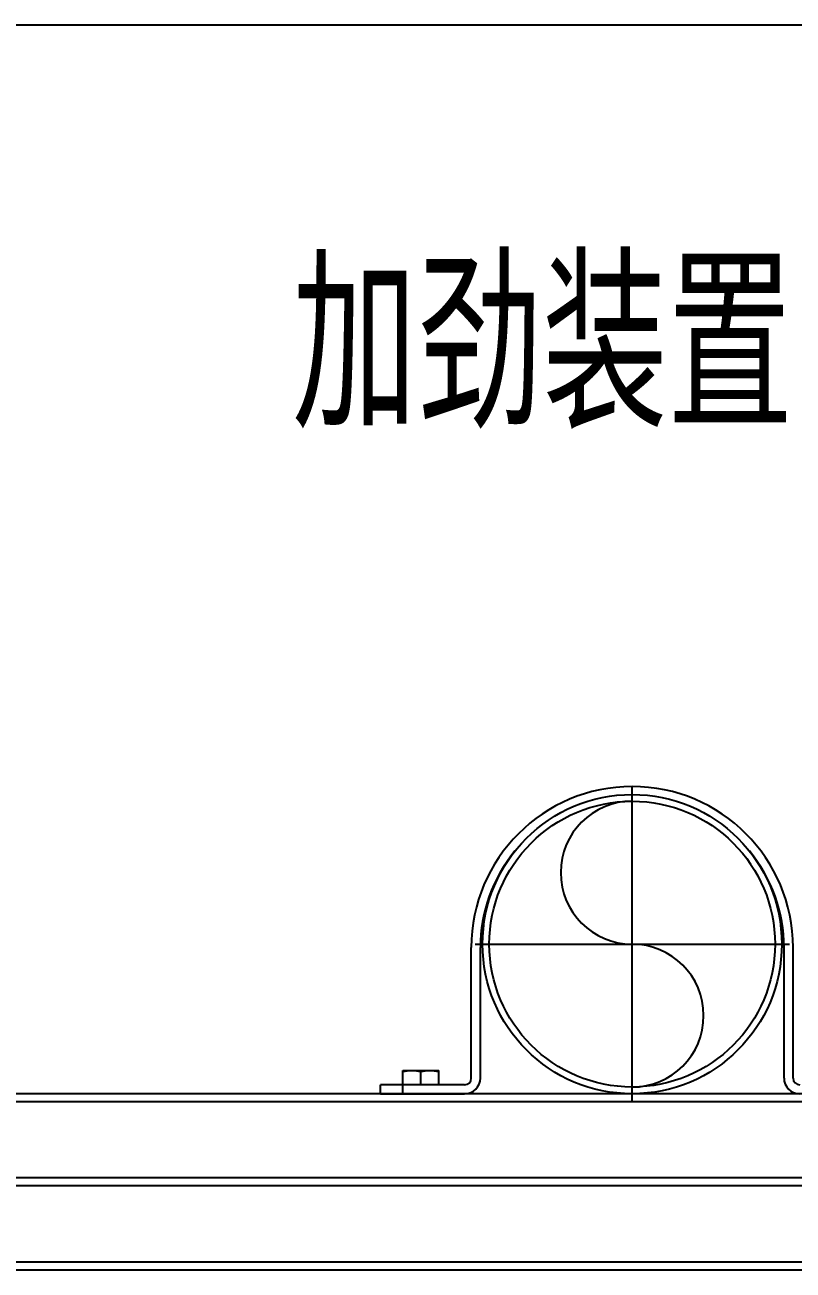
# Model space of a CAD drawing. Header units: inches. Extents: x -1293886 to -986005, y -15154 to 203628.
# Drawn here: x -1240600 to -1239434, y 86047 to 87937 of the extents above; entities that cross this region are included whole.
import ezdxf

# ---------------------------------------------------------------- set-up
doc = ezdxf.new("R2010")
doc.units = ezdxf.units.IN
doc.header["$LTSCALE"] = 100
doc.header["$MEASUREMENT"] = 0
doc.layers.add('W_DIM', color=4, linetype='Continuous')
doc.styles.get("Standard").update_dxf_attribs({"font": 'txt.shx', "bigfont": 'bzhz.shx'})

# ---------------------------------------------------------------- blocks, each defined once
blk = doc.blocks.new('1111')
at = {"layer": 'W_DIM', "color": 7}
for p, q in [((-2283465.1, 1712437.5), (-2275933.7, 1712437.5)), ((-2279163.6, 1710803.9), (-2279163.6, 1711281.1)), ((-2279407.8, 1710839.2), (-2279407.8, 1711037.4)), ((-2279402.2, 1711042.5), (-2278925, 1711042.5)), ((-2279394.2, 1711037.4), (-2279394.2, 1710839.2)), ((-2278933.1, 1710839.2), (-2278933.1, 1711037.4)), ((-2278919.5, 1711037.4), (-2278919.5, 1710839.2)), ((-2279511.8, 1710850.8), (-2279457.2, 1710850.8)), ((-2279511.8, 1710829), (-2279511.8, 1710850.8)), ((-2279484.5, 1710829), (-2279484.5, 1710849.3)), ((-2279457.2, 1710829), (-2279457.2, 1710850.8)), ((-2279418, 1710829), (-2279545.8, 1710829)), ((-2279545.8, 1710815.4), (-2279545.8, 1710829)), ((-2279511.8, 1710815.4), (-2279511.8, 1710829)), ((-2278614.8, 1710815.4), (-2280926.3, 1710815.4)), ((-2278614.8, 1710803.4), (-2280926.3, 1710803.4)), ((-2279545.8, 1710815.4), (-2279418, 1710815.4)), ((-2278362.5, 1710687.6), (-2281178.5, 1710687.6)), ((-2278362.5, 1710675.6), (-2281178.5, 1710675.6)), ((-2278601.2, 1710559.8), (-2280940, 1710559.8)), ((-2278601.2, 1710547.8), (-2280940, 1710547.8))]:
    blk.add_line(p, q, dxfattribs=at)
for radius in [227.1, 216.9]:
    blk.add_circle((-2279163.6, 1711042.5), radius, dxfattribs=at)
for centre, radius, start, end in [((-2279163.6, 1711037.4), 244.2, 0, 180), ((-2279163.6, 1711151), 108.5, 90, 270), ((-2279163.6, 1711037.4), 230.5, 140.5165, 180), ((-2279163.6, 1711037.4), 230.5, 0, 39.4835), ((-2279163.6, 1710934), 108.5, 270, 90), ((-2279418, 1710839.2), 23.9, 270, 0), ((-2279418, 1710839.2), 10.2, 270, 0), ((-2278909.2, 1710839.2), 23.9, 180, 270), ((-2278909.2, 1710839.2), 10.2, 180, 270)]:
    blk.add_arc(centre, radius, start, end, dxfattribs=at)
for points in [[(-2279511.8, 1710849.3), (-2279507.3, 1710850.2), (-2279502.7, 1710850.8), (-2279498.1, 1710850.8)], [(-2279498.1, 1710850.8), (-2279493.5, 1710850.8), (-2279489, 1710850.2), (-2279484.5, 1710849.3)], [(-2279484.5, 1710849.3), (-2279480, 1710850.2), (-2279475.4, 1710850.8), (-2279470.9, 1710850.8)], [(-2279470.9, 1710850.8), (-2279466.3, 1710850.8), (-2279461.7, 1710850.2), (-2279457.2, 1710849.3)]]:
    blk.add_open_spline(points, degree=3, dxfattribs=at)
at = {"layer": 'W_DIM', "color": 7, "width": 0.8}
blk.add_text('加劲装置', height=250, dxfattribs=at).set_placement((-2279679.8, 1711825.5))

msp = doc.modelspace()

# ---------------------------------------------------------------- block references
at = {"layer": 'W_DIM'}
msp.add_blockref('1111', (1039485.7, -1624500.7), dxfattribs=at)

doc.saveas('drawing.dxf')
